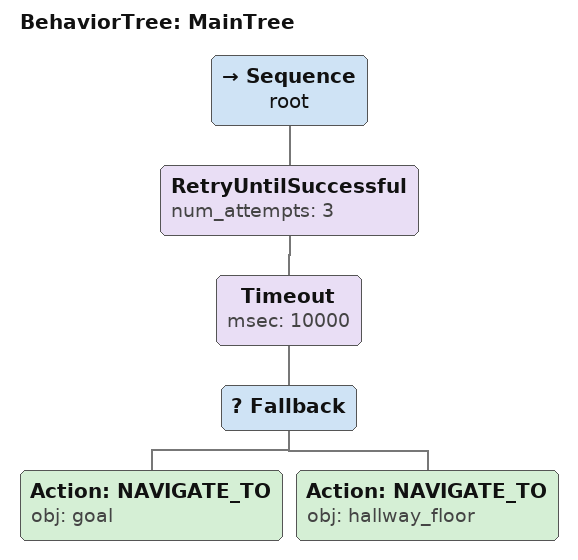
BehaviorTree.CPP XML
<root main_tree_to_execute="MainTree">
  <BehaviorTree ID="MainTree">
    <Sequence name="root">
      <!-- Retry navigation up to 3 times for robustness -->
      <RetryUntilSuccessful num_attempts="3">
        <!-- Timeout to prevent getting stuck during navigation -->
        <Timeout msec="10000">
          <!-- Fallback: try goal, then hallway_floor as recovery -->
          <Fallback>
            <Action ID="NAVIGATE_TO" obj="goal"/>
            <Action ID="NAVIGATE_TO" obj="hallway_floor"/>
          </Fallback>
        </Timeout>
      </RetryUntilSuccessful>
    </Sequence>
  </BehaviorTree>
</root>
